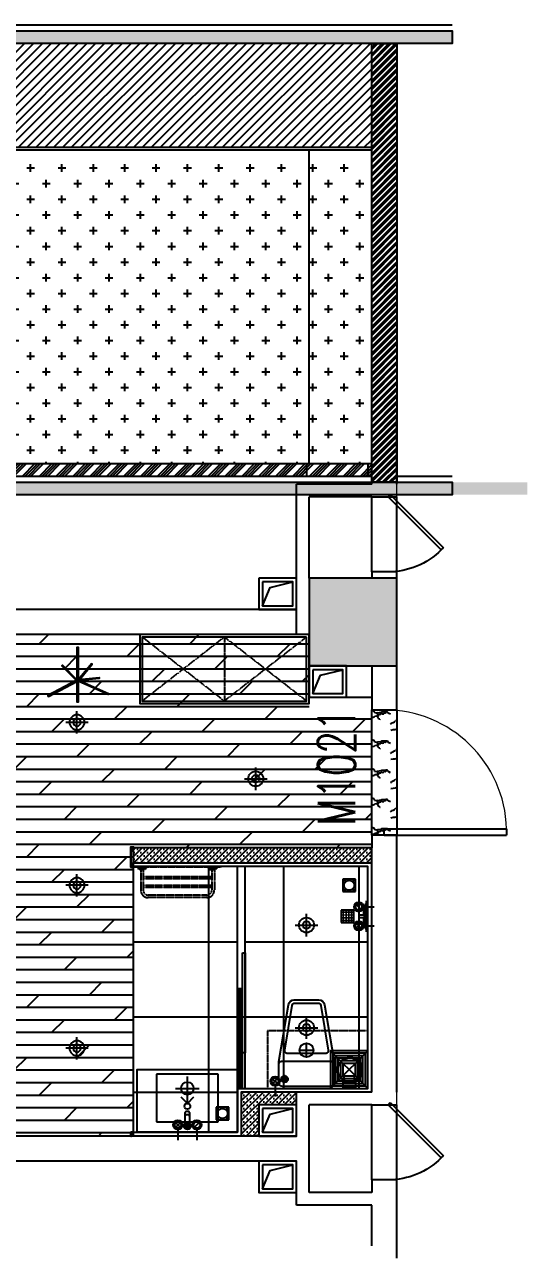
# Model space of a CAD drawing. Extents: x -153478 to 95136, y -45571 to 574449.
# Drawn here: x -2516 to 1491, y 25553 to 35393 of the extents above; entities that cross this region are included whole.
import ezdxf

# ---------------------------------------------------------------- set-up
doc = ezdxf.new("R2010")
doc.units = 0
doc.header["$LTSCALE"] = 10
doc.header["$MEASUREMENT"] = 0
doc.linetypes.add('DASH', pattern=[0.35, 0.25, -0.1])
doc.linetypes.add('HIDDENX2', pattern=[0.75, 0.5, -0.25])
doc.layers.get('0').update_dxf_attribs({"linetype": 'CONTINUOUS'})
for name, color, linetype in [('A 固定家具', 43, 'CONTINUOUS'), ('A 新建墙体', 160, 'CONTINUOUS'), ('A 活动家具', 43, 'CONTINUOUS'), ('A 装饰完成面', 6, 'CONTINUOUS'), ('A填充', 148, 'CONTINUOUS'), ('A建筑墙体', 160, 'CONTINUOUS'), ('B门', 136, 'CONTINUOUS'), ('C地面分格', 136, 'CONTINUOUS'), ('C地面固定物', 30, 'CONTINUOUS'), ('C地面造型', 150, 'CONTINUOUS'), ('D天花灯具', 1, 'CONTINUOUS'), ('F-给排水点位', 1, 'CONTINUOUS'), ('K地漏', 43, 'CONTINUOUS'), ('PUB_HATCH', 251, 'CONTINUOUS'), ('WINDOW', 136, 'CONTINUOUS'), ('WINDOW_TEXT', 30, 'CONTINUOUS')]:
    doc.layers.add(name, color=color, linetype=linetype)
doc.layers.add('WALL', color=160, linetype='CONTINUOUS', lineweight=9)
doc.styles.add('_TCH_WINDOW', font='SIMPLEX', dxfattribs={"height": 3.5, "bigfont": 'GBCBIG'})
pattern_1 = [(45, (0, 17255.633), (-26.5165, 26.5165), []), (45, (26.517, 17255.633), (-26.5165, 26.5165), [0, -37.5])]

# ---------------------------------------------------------------- blocks, each defined once
blk = doc.blocks.new('A$C653002DA')
at = {"color": 160}
for points in [[(0, 250), (0, 0), (300, 0), (300, 250)], [(30, 220), (30, 30), (270, 30), (270, 220)]]:
    blk.add_lwpolyline(points, close=True, dxfattribs=at)
at = {"color": 8}
blk.add_lwpolyline([(30, 30), (91.2, 175.1), (270, 220)], dxfattribs=at)
blk = doc.blocks.new('$DorLib2D$00000001')
for p, q in [((0.45, 0.975), (0.5, 0.975)), ((0.45, 0), (0.45, 0.975)), ((0.5, 0), (0.5, 0.975)), ((0.5, 0), (0.45, 0))]:
    blk.add_line(p, q)
at = {"lineweight": 13}
blk.add_arc((0.475, 0), 0.975, 91.46928, 180, dxfattribs=at)
blk = doc.blocks.new('_FZH')
at = {"color": 160}
blk.add_lwpolyline([(-0.5, -0.5), (0.5, -0.5), (0.5, 0.5), (-0.5, 0.5)], close=True, dxfattribs=at)
at = {"layer": 'PUB_HATCH', "color": 8}
blk.add_solid([(-0.5, -0.5), (0.5, -0.5), (-0.5, 0.5), (0.5, 0.5)], dxfattribs=at)
blk = doc.blocks.new('$DorLib2D$00000082')
for p, q in [((-0.207, 0.757), (-0.179, 0.785)), ((0.5, 0.05), (-0.207, 0.757)), ((0.528, 0.078), (-0.179, 0.785)), ((0.5, 0.05), (0.528, 0.078))]:
    blk.add_line(p, q)
blk.add_arc((0.5, 0.05), 1, 135, 180)
blk = doc.blocks.new('A$C55013820')
at = {"layer": 'A 活动家具', "linetype": 'Continuous'}
for p, q in [((226.6, 393.7), (226.6, 306.8)), ((263.4, 393.7), (263.4, 306.8)), ((0, 380), (0, 0)), ((490, 380), (0, 380)), ((235.8, 325.2), (254.2, 325.2)), ((235.8, 297.6), (254.2, 297.6)), ((490, 0), (490, 380)), ((0, 0), (490, 0))]:
    blk.add_line(p, q, dxfattribs=at)
for centre, radius in [((245, 414.2), 27.6), ((245, 256.8), 23)]:
    blk.add_circle(centre, radius, dxfattribs=at)
for centre, start, end in [((235.8, 334.3), 180, 270), ((235.8, 306.8), 180, 270), ((254.2, 334.3), 270, 0), ((254.2, 306.8), 270, 0)]:
    blk.add_arc(centre, 9.18, start, end, dxfattribs=at)
blk = doc.blocks.new('A$C106B13CD')
at = {"layer": 'A 活动家具'}
for p, q in [((200, 188), (0, 188)), ((200, 168), (0, 168)), ((200, 100), (0, 100)), ((20, 50), (20, 100)), ((180, 100), (180, 50))]:
    blk.add_line(p, q, dxfattribs=at)
blk.add_lwpolyline([(0, 60), (0, 190, -0.414214), (10, 200), (190, 200, -0.414214), (200, 190), (200, 60, -0.414214), (190, 50), (180, 50), (180, 8, -0.414214), (172, 0), (28, 0, -0.414214), (20, 8), (20, 50), (10, 50, -0.414214), (0, 60, -1)], format="xyb", dxfattribs=at)
blk = doc.blocks.new('4t3')
at = {"layer": 'A 活动家具', "ltscale": 0.25}
for p, q in [((-127985, 546145), (-127985, 546345)), ((-127981, 546348), (-127979, 546348)), ((-127975, 546303), (-127975, 546345)), ((-128375, 546245), (-128375, 546045)), ((-128175, 546245), (-128375, 546245)), ((-128351, 546221), (-128331, 546221)), ((-128351, 546201), (-128351, 546221)), ((-128331, 546201), (-128351, 546201)), ((-128351, 546177), (-128331, 546177)), ((-128351, 546157), (-128351, 546177)), ((-128331, 546157), (-128351, 546157)), ((-128351, 546133), (-128351, 546113)), ((-128331, 546133), (-128351, 546133)), ((-128331, 546221), (-128331, 546201)), ((-128331, 546177), (-128331, 546157)), ((-128331, 546113), (-128331, 546133)), ((-128307, 546221), (-128287, 546221)), ((-128307, 546201), (-128307, 546221)), ((-128287, 546201), (-128307, 546201)), ((-128307, 546177), (-128287, 546177)), ((-128307, 546157), (-128307, 546177)), ((-128287, 546157), (-128307, 546157)), ((-128307, 546133), (-128307, 546113)), ((-128287, 546133), (-128307, 546133)), ((-128287, 546221), (-128287, 546201)), ((-128287, 546177), (-128287, 546157)), ((-128287, 546113), (-128287, 546133)), ((-128263, 546221), (-128243, 546221)), ((-128263, 546201), (-128263, 546221)), ((-128243, 546201), (-128263, 546201)), ((-128263, 546177), (-128243, 546177)), ((-128263, 546157), (-128263, 546177)), ((-128243, 546157), (-128263, 546157)), ((-128263, 546133), (-128263, 546113)), ((-128243, 546133), (-128263, 546133)), ((-128243, 546221), (-128243, 546201)), ((-128243, 546177), (-128243, 546157)), ((-128243, 546113), (-128243, 546133)), ((-128219, 546221), (-128199, 546221)), ((-128219, 546201), (-128219, 546221)), ((-128199, 546201), (-128219, 546201)), ((-128219, 546177), (-128199, 546177)), ((-128219, 546157), (-128219, 546177)), ((-128199, 546157), (-128219, 546157)), ((-128219, 546133), (-128219, 546113)), ((-128199, 546133), (-128219, 546133)), ((-128199, 546221), (-128199, 546201)), ((-128199, 546177), (-128199, 546157)), ((-128199, 546113), (-128199, 546133)), ((-128175, 546045), (-128175, 546245)), ((-128015, 546165), (-128095, 546165)), ((-128095, 546165), (-128095, 546125)), ((-128015, 546165), (-128015, 546305)), ((-128005, 546315), (-128005, 546315)), ((-128005, 546188), (-128005, 546315)), ((-128005, 546125), (-128005, 546165)), ((-128001, 546318), (-127989, 546318)), ((-127985, 546145), (-127985, 545945)), ((-127981, 546203), (-127979, 546203)), ((-127979, 546203), (-127979, 546088)), ((-127975, 546303), (-127975, 546207)), ((-128375, 546045), (-128175, 546045)), ((-128351, 546113), (-128331, 546113)), ((-128351, 546089), (-128351, 546069)), ((-128331, 546089), (-128351, 546089)), ((-128351, 546069), (-128331, 546069)), ((-128331, 546069), (-128331, 546089)), ((-128307, 546113), (-128287, 546113)), ((-128307, 546089), (-128307, 546069)), ((-128287, 546089), (-128307, 546089)), ((-128307, 546069), (-128287, 546069)), ((-128287, 546069), (-128287, 546089)), ((-128263, 546113), (-128243, 546113)), ((-128263, 546089), (-128263, 546069)), ((-128243, 546089), (-128263, 546089)), ((-128263, 546069), (-128243, 546069)), ((-128243, 546069), (-128243, 546089)), ((-128219, 546113), (-128199, 546113)), ((-128219, 546089), (-128219, 546069)), ((-128199, 546089), (-128219, 546089)), ((-128219, 546069), (-128199, 546069)), ((-128199, 546069), (-128199, 546089)), ((-128095, 546125), (-128015, 546125)), ((-128015, 545985), (-128015, 546125)), ((-128005, 546102), (-128005, 545976)), ((-128005, 545975), (-128005, 545975)), ((-128001, 545972), (-127989, 545972)), ((-127981, 546088), (-127979, 546088)), ((-127981, 545941), (-127979, 545941)), ((-127975, 545987), (-127975, 546084)), ((-127975, 545987), (-127975, 545945))]:
    blk.add_line(p, q, dxfattribs=at)
for centre, radius, start, end in [((-127981, 546344), 4, 90, 180), ((-127979, 546344), 4, 360, 90), ((-128005, 546305), 10, 90, 180), ((-128005, 546305), 10, 90, 180), ((-128001, 546314), 4, 90, 180), ((-127989, 546314), 4, 360, 90), ((-127981, 546207), 4, 180, 270), ((-127979, 546207), 4, 270, 360), ((-128005, 545985), 10, 180, 270), ((-128001, 545976), 4, 180, 270), ((-127989, 545976), 4, 270, 360), ((-127981, 546084), 4, 90, 180), ((-127981, 545945), 4, 180, 270), ((-127979, 546084), 4, 360, 90), ((-127979, 545945), 4, 270, 360)]:
    blk.add_arc(centre, radius, start, end, dxfattribs=at)
blk = doc.blocks.new('A$C60AC6A6D')
at = {"layer": 'A 活动家具'}
blk.add_lwpolyline([(28.5, 689.7, 0.428333), (0, 661.2), (0, 490.4), (76, 39.6, 0.366124), (122.8, 0), (317.2, 0, 0.366124), (364.1, 39.6), (440, 490.4), (440, 661.2, 0.415921), (411.5, 689.7)], format="xyb", close=True, dxfattribs=at)
blk.add_lwpolyline([(48.8, 632.1), (48.8, 604.4), (39.6, 604.4), (39.6, 632.1)], close=True, dxfattribs=at)
blk.add_lwpolyline([(421, 490.4), (19, 490.4)], dxfattribs=at)
blk.add_lwpolyline([(317.2, 28.5), (122.8, 28.5, -0.366124), (104.1, 44.3), (43.8, 402.2, -0.463996), (62.5, 424.4), (377.5, 424.4, -0.463996), (396.3, 402.2), (336, 44.3, -0.366124), (317.2, 28.5)], format="xyb", dxfattribs=at)
for centre, radius, start, end in [((44.9, 632.1), 26.5, 278.44092, 258.35302), ((19, 509.4), 19, 180.00001, 270), ((421, 509.4), 19, 270, 0)]:
    blk.add_arc(centre, radius, start, end, dxfattribs=at)
at = {"layer": 'A 活动家具', "color": 49}
for radius, start, end in [(21.5, 280.42825, 255.5854), (16.5, 283.65152, 251.05894), (11.5, 289.82009, 242.20409)]:
    blk.add_arc((44.9, 632.1), radius, start, end, dxfattribs=at)
blk = doc.blocks.new('A$C266D7851')
at = {"layer": 'A 固定家具', "linetype": 'DASH'}
for p, q in [((0, 703.4), (0, 0)), ((0, 670.5), (8.9, 670.5)), ((0, 599.7), (0, 670.5)), ((8.9, 599.7), (0, 599.7)), ((8.9, 670.5), (8.9, 599.7)), ((17.9, 660), (8.9, 662.4)), ((8.9, 662.4), (8.9, 607.8)), ((8.9, 607.8), (17.9, 610.2)), ((17.9, 610.2), (17.9, 660)), ((17.9, 645.1), (17.9, 625.1)), ((17.9, 645.1), (183.4, 645.1)), ((17.9, 625.1), (183.4, 625.1)), ((78, 625.1), (78, 78.3)), ((94, 625.1), (94, 78.3)), ((145.3, 625.1), (145.3, 78.3)), ((161.3, 625.1), (161.3, 78.3)), ((223.4, 585.1), (223.4, 118.3)), ((243.4, 585.1), (243.4, 118.3)), ((0, 103.7), (0, 32.8)), ((8.9, 103.7), (0, 103.7)), ((8.9, 32.8), (8.9, 103.7)), ((0, 32.8), (8.9, 32.8)), ((8.9, 95.5), (17.9, 93.1)), ((8.9, 41), (8.9, 95.5)), ((17.9, 43.4), (8.9, 41)), ((17.9, 93.1), (17.9, 43.4)), ((17.9, 58.3), (17.9, 78.3)), ((17.9, 78.3), (183.4, 78.3)), ((17.9, 58.3), (183.4, 58.3))]:
    blk.add_line(p, q, dxfattribs=at)
for centre, radius, start, end in [((183.4, 585.1), 60, 0, 90), ((183.4, 585.1), 40, 0, 90), ((183.4, 118.3), 40, 270, 0), ((183.4, 118.3), 60, 270, 0)]:
    blk.add_arc(centre, radius, start, end, dxfattribs=at)
blk = doc.blocks.new('暗装筒灯')
at = {"color": 8}
for p, q in [((-90, 0), (90, 0)), ((0, -90), (0, 90))]:
    blk.add_line(p, q, dxfattribs=at)
blk.add_circle((0, 0), 60)
blk.add_circle((0, 0), 30, dxfattribs=at)
blk = doc.blocks.new('*U66')
blk.add_blockref('暗装筒灯', (0, 0))
blk = doc.blocks.new('QBLOCK2009110311334111')
at = {"layer": 'K地漏', "color": 43, "linetype": 'HIDDENX2', "ltscale": 50}
blk.add_lwpolyline([(-50, -50), (50, -50), (50, 50), (-50, 50)], close=True, dxfattribs=at)
at = {"layer": 'K地漏', "color": 49, "linetype": 'HIDDENX2', "ltscale": 50}
for centre, radius in [((-39.1, 39.1), 4), ((0, 0), 40), ((39.1, 39.1), 4), ((-39.1, -39.1), 4), ((39.1, -39.1), 4)]:
    blk.add_circle(centre, radius, dxfattribs=at)
blk = doc.blocks.new('*U97')
at = {"color": 8}
for p, q in [((-150, 150), (-50, 50)), ((50, 50), (150, 150)), ((-150, -150), (-50, -50)), ((50, -50), (150, -150))]:
    blk.add_line(p, q, dxfattribs=at)
blk.add_lwpolyline([(-150, -150), (150, -150), (150, 150), (-150, 150)], close=True)
for points in [[(-130, -130), (130, -130), (130, 130), (-130, 130)], [(-110, -110), (110, -110), (110, 110), (-110, 110)], [(-90, -90), (90, -90), (90, 90), (-90, 90)], [(-70, -70), (70, -70), (70, 70), (-70, 70)], [(-50, -50), (50, -50), (50, 50), (-50, 50)]]:
    blk.add_lwpolyline(points, close=True, dxfattribs=at)
for points in [[(-50, 50), (0, 0), (-50, -50)], [(50, 50), (0, 0), (50, -50)]]:
    blk.add_lwpolyline(points, dxfattribs=at)
blk = doc.blocks.new('A$C2D563F3F')
at = {"layer": 'A 装饰完成面'}
h = blk.add_hatch(dxfattribs=at)
h.set_pattern_fill('ANSI31', color=256, scale=3)
h.set_pattern_definition([(45, (1671.7093, -9229.49336), (-0.265165043, 0.265165043), [])])
h.paths.add_polyline_path([(21, 26), (22, 26), (22, 32), (0, 32), (0, 0), (6, 0), (6, 1), (1, 1), (1, 31), (21, 31)])
at = {"layer": 'A 装饰完成面', "color": 250}
for p, q in [((1, 31), (21, 1)), ((21, 31), (1, 1))]:
    blk.add_line(p, q, dxfattribs=at)
at = {"layer": 'A 装饰完成面'}
blk.add_lwpolyline([(21, 26), (22, 26), (22, 32), (0, 32), (0, 0), (6, 0), (6, 1), (1, 1), (1, 31), (21, 31), (21, 26)], dxfattribs=at)
at = {"layer": 'A 装饰完成面', "color": 250}
blk.add_lwpolyline([(1, 1), (21, 1), (21, 31), (1, 31)], close=True, dxfattribs=at)
blk = doc.blocks.new('A$C54B01993')
at = {"layer": 'A 装饰完成面'}
h = blk.add_hatch(dxfattribs=at)
h.set_pattern_fill('ANSI31', color=256, scale=3)
h.set_pattern_definition([(45, (1671.70828, -9185.4984), (-0.265165043, 0.265165043), [])])
h.paths.add_polyline_path([(21, 1), (22, 1), (22, -5), (0, -5), (0, 157), (22, 157), (22, 151), (21, 151), (21, 156), (1, 156), (1, -4), (21, -4)])
at = {"layer": 'A 装饰完成面', "color": 250}
for p, q in [((21, 156), (1, 126)), ((1, 156), (21, 126)), ((21, 26), (1, -4)), ((1, 26), (21, -4))]:
    blk.add_line(p, q, dxfattribs=at)
at = {"layer": 'A 装饰完成面'}
blk.add_lwpolyline([(21, 1), (22, 1), (22, -5), (0, -5), (0, 157), (22, 157), (22, 151), (21, 151), (21, 156), (1, 156), (1, -4), (21, -4), (21, 1)], dxfattribs=at)
at = {"layer": 'A 装饰完成面', "color": 250}
for points in [[(1, 126), (21, 126), (21, 156), (1, 156)], [(1, -4), (21, -4), (21, 26), (1, 26)]]:
    blk.add_lwpolyline(points, close=True, dxfattribs=at)
blk = doc.blocks.new('暗装射灯(角度可调)')
at = {"color": 8, "linetype": 'ByBlock'}
for p, q in [((2.4, 0), (-1.9, 0)), ((0, -1.9), (0, 1.9))]:
    blk.add_line(p, q, dxfattribs=at)
blk.add_lwpolyline([(1.4, 1), (2.4, 0), (1.4, -1)], dxfattribs=at)
at = {"color": 0, "linetype": 'ByBlock'}
blk.add_circle((0, 0), 1, dxfattribs=at)
blk = doc.blocks.new('*U62')
at = {"xscale": 50, "yscale": 50, "zscale": 50}
blk.add_blockref('暗装射灯(角度可调)', (27895.3, -2006.6), dxfattribs=at)
blk = doc.blocks.new('冷水')
at = {"true_color": 0x0f87ff}
h = blk.add_hatch(color=150, dxfattribs=at)
edge = h.paths.add_edge_path(flags=17)
edge.add_arc((466933.4, -131996.8), 25.9, 0, 360)
edge = h.paths.add_edge_path()
edge.add_arc((466933.4, -131996.8), 37.5, 0, 360)
at = {"color": 150, "true_color": 0x0f87ff}
for p, q in [((466875, -131948.9), (466875, -132044.7)), ((466895.9, -131996.8), (466811.7, -131996.8)), ((466961.4, -132021.8), (466905.5, -131971.8)), ((466909, -132025.2), (466957.9, -131968.4))]:
    blk.add_line(p, q, dxfattribs=at)
for radius in [37.5, 25.9]:
    blk.add_circle((466933.4, -131996.8), radius, dxfattribs=at)
blk = doc.blocks.new('冷热水')
at = {"true_color": 0xff320a}
h = blk.add_hatch(color=20, dxfattribs=at)
edge = h.paths.add_edge_path()
edge.add_arc((466649.5, -131338.2), 37.5, 0, 360)
edge = h.paths.add_edge_path(flags=17)
edge.add_arc((466649.5, -131338.2), 25.9, 0, 360)
at = {"lineweight": 0}
h = blk.add_hatch(dxfattribs=at)
h.set_pattern_fill('ANSI31', color=8, scale=60, style=0)
edge = h.paths.add_edge_path()
edge.add_arc((466724.5, -131329.8), 25, 0, 360)
at = {"true_color": 0x0f87ff}
h = blk.add_hatch(color=150, dxfattribs=at)
edge = h.paths.add_edge_path(flags=17)
edge.add_arc((466799.5, -131338.2), 25.9, 0, 360)
edge = h.paths.add_edge_path()
edge.add_arc((466799.5, -131338.2), 37.5, 0, 360)
at = {"color": 20, "true_color": 0xff320a}
for p, q in [((466649.5, -131300.7), (466649.5, -131216.4)), ((466601.6, -131279.8), (466697.4, -131279.8)), ((466624.5, -131366.1), (466674.5, -131310.2))]:
    blk.add_line(p, q, dxfattribs=at)
at = {"color": 150, "true_color": 0x0f87ff}
for p, q in [((466799.5, -131300.7), (466799.5, -131216.4)), ((466751.6, -131279.8), (466847.4, -131279.8)), ((466827.9, -131313.7), (466771.1, -131362.6)), ((466824.5, -131366.1), (466774.5, -131310.2))]:
    blk.add_line(p, q, dxfattribs=at)
at = {"color": 20, "true_color": 0xff320a}
for radius in [37.5, 25.9]:
    blk.add_circle((466649.5, -131338.2), radius, dxfattribs=at)
at = {"color": 32, "true_color": 0xd77416}
blk.add_circle((466724.5, -131329.8), 25, dxfattribs=at)
at = {"color": 150, "true_color": 0x0f87ff}
for radius in [37.5, 25.9]:
    blk.add_circle((466799.5, -131338.2), radius, dxfattribs=at)
blk = doc.blocks.new('面盆')
at = {"layer": 'F-给排水点位', "lineweight": 0}
blk.add_blockref('冷热水', (-466726.3, 131543.8), dxfattribs=at)
blk = doc.blocks.new('A$C759861F2')
at = {"true_color": 0xff320a}
h = blk.add_hatch(color=20, dxfattribs=at)
edge = h.paths.add_edge_path()
edge.add_arc((37.5, 197.9), 37.5, 0, 360)
edge = h.paths.add_edge_path(flags=17)
edge.add_arc((37.5, 197.9), 25.9, 0, 360)
at = {"true_color": 0x0f87ff}
h = blk.add_hatch(color=150, dxfattribs=at)
edge = h.paths.add_edge_path(flags=17)
edge.add_arc((37.5, 47.9), 25.9, 0, 360)
edge = h.paths.add_edge_path()
edge.add_arc((37.5, 47.9), 37.5, 0, 360)
at = {"color": 20, "true_color": 0xff320a}
for p, q in [((9.6, 222.9), (65.4, 172.9)), ((75, 197.9), (159.3, 197.9)), ((95.9, 245.8), (95.9, 150))]:
    blk.add_line(p, q, dxfattribs=at)
at = {"color": 150, "true_color": 0x0f87ff}
for p, q in [((9.6, 22.9), (65.4, 72.9)), ((62, 19.5), (13, 76.3)), ((75, 47.9), (159.3, 47.9)), ((95.9, 95.8), (95.9, 0))]:
    blk.add_line(p, q, dxfattribs=at)
at = {"color": 20, "true_color": 0xff320a}
for radius in [37.5, 25.9]:
    blk.add_circle((37.5, 197.9), radius, dxfattribs=at)
at = {"color": 150, "true_color": 0x0f87ff}
for radius in [37.5, 25.9]:
    blk.add_circle((37.5, 47.9), radius, dxfattribs=at)

msp = doc.modelspace()

# ---------------------------------------------------------------- hatches: boundary and pattern name
at = {"linetype": 'ByBlock'}
h = msp.add_hatch(dxfattribs=at)
h.set_pattern_fill('ANSI31', color=148, scale=400)
h.paths.add_polyline_path([(250.9, 35243.2), (-8449.1, 35243.2), (-8449.1, 34613.2), (-8229.1, 34613.2), (-8229.1, 34413.2), (-6069.1, 34413.2), (-6069.1, 34613.2), (-3729.1, 34613.2), (-3729.1, 34413.2), (250.9, 34413.2)])
h = msp.add_hatch()
h.set_pattern_fill('CROSS', color=148, scale=500)
h.paths.add_polyline_path([(250.9, 34343.2), (-2449.1, 34343.2), (-3099.1, 34343.2), (-3099.1, 31893.2), (250.9, 31893.2)])
h = msp.add_hatch()
h.set_pattern_fill('ANSI34', color=148, scale=10)
h.set_pattern_definition([(45, (132305.01, -536656.53), (-67.351921, 67.351921), []), (45, (132327.46, -536656.53), (-67.351921, 67.351921), []), (45, (132349.91, -536656.53), (-67.351921, 67.351921), []), (45, (132372.365, -536656.53), (-67.351921, 67.351921), [])])
h.paths.add_polyline_path([(-3099.1, 31893.2), (-3099.1, 31793.2), (250.9, 31793.2), (250.9, 31893.2)])
h.paths.add_polyline_path([(-8219.1, 31893.2), (-8219.1, 31793.2), (-6699.1, 31793.2), (-6699.1, 31893.2)])
at = {"layer": 'A 新建墙体'}
h = msp.add_hatch(dxfattribs=at)
h.set_pattern_fill('SACNCR', color=148, scale=400)
h.set_pattern_definition(pattern_1)
h.paths.add_polyline_path([(-1649.1, 28828.3), (-1649.1, 28708.3), (250.9, 28708.3), (250.9, 28828.3)])
h = msp.add_hatch(dxfattribs=at)
h.set_pattern_fill('SACNCR', color=148, scale=400)
h.set_pattern_definition(pattern_1)
h.paths.add_polyline_path([(-789.1, 26878.3), (-789.1, 26528.3), (-649.1, 26528.3), (-649.1, 26778.3), (-349.1, 26778.3), (-349.1, 26878.3)])
at = {"layer": 'A填充'}
h = msp.add_hatch(dxfattribs=at)
h.set_pattern_fill('ANSI32', color=148, scale=100)
h.set_pattern_definition([(45, (140605.016, -537727.895), (-26.5165043, 26.5165043), []), (45, (140622.694, -537727.895), (-26.5165043, 26.5165043), [])])
h.paths.add_polyline_path([(250.9, 35243.2), (450.9, 35243.2), (450.9, 31743.2), (250.9, 31743.2)])
at = {"layer": 'A建筑墙体'}
h = msp.add_hatch(color=8, dxfattribs=at)
h.dxf.hatch_style = 1
h.paths.add_polyline_path([(-9636.3, 35343.2), (891.4, 35343.2), (891.4, 35243.2), (-9636.3, 35243.2)])
h = msp.add_hatch(color=8, dxfattribs=at)
h.dxf.hatch_style = 1
h.paths.add_polyline_path([(-9036.3, 31743.2), (1491.4, 31743.2), (1491.4, 31643.2), (-9036.3, 31643.2)])
at = {"layer": 'C地面分格', "linetype": 'ByBlock'}
h = msp.add_hatch(dxfattribs=at)
h.set_pattern_fill('DOLMIT', color=148, scale=400)
h.set_pattern_definition([(0, (0, 17255.63), (0, 100), []), (45, (0, 17255.63), (-200, 200), [141.421, -282.843])])
edge = h.paths.add_edge_path()
edge.add_line((250.9, 29928.3), (250.9, 28828.3))
edge.add_line((250.9, 28828.3), (-1649.1, 28828.3))
edge.add_line((-1649.1, 28828.3), (-1649.1, 26528.3))
edge.add_line((-1649.1, 26528.3), (-8449.1, 26528.3))
edge.add_line((-8449.1, 26528.3), (-8449.1, 30528.3))
edge.add_line((-8449.1, 30528.3), (-7367.1, 30528.3))
edge.add_line((-7367.1, 30528.3), (-7367.1, 30210.3))
edge.add_line((-7367.1, 30210.3), (-3049.1, 30210.3))
edge.add_line((-3049.1, 30210.3), (-3049.1, 30528.3))
edge.add_line((-3049.1, 30528.3), (-249.1, 30528.3))
edge.add_line((-249.1, 30528.3), (-249.1, 29928.3))
edge.add_line((-249.1, 29928.3), (250.9, 29928.3))
h = msp.add_hatch(dxfattribs=at)
h.set_pattern_fill('LS3', color=250, scale=400, pattern_type=2)
h.set_pattern_definition([(180, (97.14, 17408.81), (-400, 233.1003), [3.8095, -396.1904]), (162.06062, (106.667, 17443.223), (-799.999997, 233.10033), [18.019, -3765.9465]), (0, (85.71, 17399.93), (400, 233.1003), [11.4286, -388.5714]), (30.2315, (0, 17458.76), (400, 2e-05), [8.8184, -454.146]), (55.5343, (7.62, 17463.2), (400, 699.30096), [6.7316, -1406.914]), (19.2722, (11.43, 17468.753), (800, 233.10033), [10.089, -2108.642]), (30.2315, (20.95, 17472.08), (400, 2e-05), [13.2275, -449.7365]), (49.3704, (32.38, 17478.74), (1e-06, 233.1003), [5.85, -608.432]), (19.2722, (66.667, 17485.403), (800, 233.10033), [10.089, -2108.642]), (16.2448, (59.05, 17483.18), (400, 233.1003), [7.936, -825.332]), (105.9605, (62.86, 17469.86), (5e-06, 233.10032), [13.854, -1440.8236]), (137.0035, (72.38, 17460.983), (-799.99999, 699.30097), [13.0214, -2721.478]), (149.7685, (76.2, 17458.76), (-400, 7e-06), [4.409, -458.555]), (90, (76.2, 17453.2), (400, -2e-14), [5.55, -227.55]), (130.6296, (80, 17448.77), (3e-06, 233.1003), [5.85, -608.432]), (90, (43.8, 17483.2), (400, -2e-14), [4.44, -228.66]), (180, (53.33, 17487.62), (-400, 233.1003), [9.524, -390.476]), (180, (62.86, 17487.62), (-400, 233.1003), [9.524, -390.476]), (6.64784, (80, 17447.663), (400, 1e-05), [9.588, -2003.95]), (158.7688, (85.714, 17399.93), (-400, 233.10032), [6.1304, -1281.248]), (149.7685, (80, 17402.15), (-400, 7e-06), [4.409, -458.555]), (119.7695, (76.19, 17404.37), (-2e-05, 233.1003), [3.836, -801.7826]), (149.7685, (74.29, 17407.7), (-400, 7e-06), [4.409, -458.555]), (172.62125, (70.476, 17409.923), (-1600.000004, 233.1003), [17.286, -3612.775]), (165.47944, (53.333, 17412.143), (-800, 233.10032), [17.7085, -3701.078]), (4.16629, (20.952, 17415.473), (400, 2e-05), [15.2785, -3193.2]), (10.9928, (3.81, 17412.14), (400, 3e-05), [17.463, -1204.967]), (99.7371, (300.952, 17274.503), (-4e-06, 233.10032), [11.262, -2353.812]), (4.44296, (211.429, 17274.503), (2800, 233.100322), [28.6575, -5989.427]), (135.83554, (306.667, 17268.953), (-400, 466.20063), [7.966, -1664.874]), (90, (306.67, 17266.73), (400, -2e-14), [2.22, -230.88]), (180, (314.29, 17266.73), (-400, 233.1003), [7.619, -392.381]), (90, (314.3, 17263.4), (400, -2e-14), [3.33, -229.77]), (16.2448, (314.29, 17263.4), (400, 233.1003), [3.968, -829.3]), (90, (211.43, 17272.3), (400, -2e-14), [2.22, -230.88]), (60.2305, (209.52, 17268.95), (-1e-06, 233.1003), [3.836, -801.7826]), (41.15756, (205.71, 17265.62), (400, 466.20064), [5.06, -1057.4946]), (49.3704, (203.81, 17263.4), (1e-06, 233.1003), [2.925, -611.3574]), (4.7589, (177.143, 17261.183), (400, 8e-06), [26.759, -2782.927]), (90, (177.14, 17258.96), (400, -2e-14), [2.22, -230.88]), (0, (175.24, 17258.96), (400, 233.1003), [1.905, -398.095]), (90, (175.24, 17255.63), (400, -2e-14), [3.33, -229.77]), (44.16446, (346.667, 17312.243), (400, 466.20064), [7.966, -1664.874]), (1.9633, (331.429, 17325.563), (400.000001, 1.4e-05), [32.4, -6771.594]), (90, (346.67, 17308.9), (400, -2e-14), [3.33, -229.77]), (4.7589, (333.333, 17307.803), (400, 8e-06), [13.3795, -2796.3066]), (158.7688, (333.33, 17307.8), (-400, 233.10032), [6.1304, -1281.248]), (0, (321.9, 17310.02), (400, 233.1003), [5.714, -394.286]), (90, (321.9, 17304.47), (400, -2e-14), [5.55, -227.55]), (3.70474, (304.762, 17303.363), (399.999997, 3e-05), [17.179, -3590.36]), (90, (304.76, 17288.93), (400, -2e-14), [14.43, -218.67]), (0, (302.86, 17288.93), (400, 233.1003), [1.905, -398.095]), (41.15756, (299.05, 17285.6), (400, 466.20064), [5.06, -1057.4946]), (90, (295.24, 17308.9), (400, -2e-14), [8.88, -224.22]), (138.84244, (299.05, 17305.58), (-400, 466.20064), [5.06, -1057.4946]), (90, (299.05, 17300.03), (400, -2e-14), [5.55, -227.55]), (55.5343, (295.24, 17294.48), (400, 699.30096), [6.7316, -1406.914]), (41.15756, (291.43, 17291.15), (400, 466.20064), [5.06, -1057.4946]), (4.16629, (276.19, 17290.043), (400, 2e-05), [15.2785, -3193.2]), (44.16446, (270.476, 17284.493), (400, 466.20064), [7.966, -1664.874]), (14.52055, (253.333, 17280.053), (800, 233.10032), [17.7085, -3701.078]), (0, (240, 17280.05), (400, 233.1003), [13.333, -386.6666]), (90, (240, 17276.72), (400, -2e-14), [3.33, -229.77]), (90, (97.14, 17403.26), (400, -2e-14), [5.55, -227.55]), (180, (100.95, 17403.26), (-400, 233.1003), [3.8095, -396.1904]), (30.2315, (100.95, 17403.26), (400, 2e-05), [6.614, -456.35]), (60.2305, (106.67, 17406.59), (-1e-06, 233.1003), [3.836, -801.7826]), (90, (108.57, 17409.92), (400, -2e-14), [2.22, -230.88]), (49.3704, (108.57, 17412.14), (1e-06, 233.1003), [8.7755, -605.507]), (71.0578, (114.286, 17418.8), (3e-07, 233.1003), [5.868, -1226.3635]), (90, (116.2, 17424.35), (400, -2e-14), [11.1, -222]), (41.15756, (112.38, 17432.12), (400, 466.20064), [5.06, -1057.4946]), (94.26686, (114.286, 17406.593), (-2e-05, 233.100317), [25.601, -5350.607]), (180, (118.1, 17406.6), (-400, 233.1003), [3.8095, -396.1904]), (105.9605, (118.095, 17406.59), (5e-06, 233.10032), [6.927, -1447.751]), (30.2315, (116.2, 17413.25), (400, 2e-05), [4.409, -458.555]), (30.2315, (120, 17415.47), (400, 2e-05), [2.2046, -460.7595]), (90, (121.9, 17413.25), (400, -2e-14), [3.33, -229.77]), (149.7685, (125.71, 17411.03), (-400, 7e-06), [4.409, -458.555]), (90, (125.7, 17407.7), (400, -2e-14), [3.33, -229.77]), (180, (129.52, 17407.7), (-400, 233.1003), [3.8095, -396.1904]), (60.2305, (129.52, 17407.7), (-1e-06, 233.1003), [3.836, -801.7826]), (71.0578, (131.43, 17411.03), (3e-07, 233.1003), [5.868, -1226.3635]), (90, (133.33, 17416.6), (400, -2e-14), [3.33, -229.77]), (0, (131.43, 17419.91), (400, 233.1003), [1.905, -398.095]), (49.3704, (125.71, 17413.25), (1e-06, 233.1003), [8.7755, -605.507]), (90, (125.7, 17393.27), (400, -2e-14), [19.98, -213.12]), (90, (125.7, 17393.27), (400, -2e-14), [3.33, -229.77]), (30.2315, (125.71, 17396.6), (400, 2e-05), [4.409, -458.555]), (90, (129.52, 17398.82), (400, -2e-14), [3.33, -229.77]), (90, (129.52, 17387.72), (400, -2e-14), [14.43, -218.67]), (64.9204, (129.524, 17387.723), (400, 932.40128), [13.481, -2817.5306]), (44.16446, (135.24, 17399.933), (400, 466.20064), [7.966, -1664.874]), (180, (146.67, 17405.48), (-400, 233.1003), [5.714, -394.286]), (30.2315, (106.67, 17443.22), (400, 2e-05), [2.2046, -460.7595]), (90, (108.57, 17441), (400, -2e-14), [3.33, -229.77]), (180, (112.38, 17441), (-400, 233.1003), [3.8095, -396.1904]), (135.83554, (118.095, 17435.453), (-400, 466.20063), [7.966, -1664.874]), (10.9928, (118.095, 17435.45), (400, 3e-05), [5.821, -1216.609]), (90, (123.8, 17433.23), (400, -2e-14), [3.33, -229.77]), (180, (127.62, 17433.23), (-400, 233.1003), [3.8095, -396.1904]), (130.6296, (129.52, 17431.01), (3e-06, 233.1003), [2.925, -611.3574]), (90, (129.52, 17425.46), (400, -2e-14), [5.55, -227.55]), (138.84244, (133.33, 17422.13), (-400, 466.20064), [5.06, -1057.4946]), (90, (133.33, 17419.9), (400, -2e-14), [2.22, -230.88]), (180, (139.05, 17419.91), (-400, 233.1003), [5.714, -394.286]), (124.4657, (142.86, 17414.36), (-400, 699.30096), [6.7316, -1406.914]), (108.9422, (148.57, 17397.71), (-3e-05, 233.1003), [17.603, -1214.628]), (180, (154.29, 17397.71), (-400, 233.1003), [5.714, -394.286]), (149.7685, (158.1, 17395.5), (-400, 7e-06), [4.409, -458.555]), (90, (158.1, 17383.3), (400, -2e-14), [12.21, -220.89]), (3.922, (158.095, 17383.283), (3200, 233.100321), [32.457, -6783.505]), (155.61756, (224.762, 17369.963), (-1600, 699.300966), [37.643, -3914.8817]), (139.57854, (249.524, 17348.873), (-800.000017, 699.300943), [32.526, -6797.9356]), (102.88744, (253.333, 17332.223), (-400.00001, 1864.802566), [17.08, -3569.777]), (180, (259.05, 17332.22), (-400, 233.1003), [5.714, -394.286]), (158.7688, (264.76, 17330), (-400, 233.10032), [6.1304, -1281.248]), (180, (270.48, 17330), (-400, 233.1003), [5.714, -394.286]), (90, (270.48, 17327.8), (400, -2e-14), [2.22, -230.88]), (124.4657, (274.286, 17322.23), (-400, 699.30096), [6.7316, -1406.914]), (90, (274.3, 17315.57), (400, -2e-14), [6.66, -226.44]), (5.54746, (274.286, 17315.573), (400, 2e-05), [22.965, -2388.3287]), (8.83312, (297.143, 17317.793), (1599.999996, 233.100354), [28.9144, -6043.101]), (30.2315, (325.71, 17322.23), (400, 2e-05), [6.614, -456.35]), (3.03254, (118.095, 17393.273), (400, 2.3e-05), [41.9635, -4364.2064]), (165.47944, (118.095, 17393.273), (-800, 233.10032), [17.7085, -3701.078]), (149.7685, (100.95, 17397.71), (-400, 7e-06), [4.409, -458.555]), (0, (365.71, 17321.12), (400, 233.1003), [3.8095, -396.1904]), (90, (365.7, 17318.9), (400, -2e-14), [2.22, -230.88]), (60.2305, (363.81, 17315.57), (-1e-06, 233.1003), [3.836, -801.7826]), (0, (360, 17315.57), (400, 233.1003), [3.8095, -396.1904]), (90, (360, 17315.57), (400, -2e-14), [2.22, -230.88]), (0, (352.38, 17317.8), (400, 233.1003), [7.619, -392.381]), (130.6296, (365.71, 17324.45), (3e-06, 233.1003), [2.925, -611.3574]), (180, (375.24, 17324.45), (-400, 233.1003), [9.524, -390.476]), (130.6296, (377.14, 17322.23), (3e-06, 233.1003), [2.925, -611.3574]), (124.4657, (380.95, 17316.68), (-400, 699.30096), [6.7316, -1406.914]), (90, (380.95, 17313.35), (400, -2e-14), [3.33, -229.77]), (158.7688, (386.67, 17311.13), (-400, 233.10032), [6.1304, -1281.248]), (153.45784, (400, 17304.473), (-400.000006, 233.10031), [14.904, -3114.966])])
h.paths.add_polyline_path([(450.9, 29928.3), (250.9, 29928.3), (250.9, 28928.3), (450.9, 28928.3)])
h = msp.add_hatch(dxfattribs=at)
h.set_pattern_fill('_USER', color=148, scale=600, double=1, pattern_type=0)
h.set_pattern_definition([(0, (-1649.1, 28678.3), (0, 600), []), (90, (-1649.1, 28678.3), (-600, 4e-14), [])])
h.paths.add_polyline_path([(-819.1, 27880.6), (-819.1, 28678.3), (-1649.1, 28678.3), (-1649.1, 26558.3), (-819.1, 26558.3), (-819.1, 26908.3), (220.9, 26908.3), (220.9, 28678.3), (-779.1, 28678.3), (-779.1, 28395.7), (-759.1, 28395.7), (-759.1, 27595.7), (-779.1, 27595.7), (-779.1, 27880.6)])
h.paths.add_polyline_path([(-1019.1, 26758.3), (-919.1, 26758.3), (-919.1, 26658.3), (-1019.1, 26658.3)], flags=16)
h.paths.add_polyline_path([(-1004.2, 26747.5, -1), (-1012.2, 26747.5, -1)], flags=0)
h.paths.add_polyline_path([(-929.1, 26708.3, -1), (-1009.1, 26708.3, -1)], flags=0)
h.paths.add_polyline_path([(-926, 26747.5, -1), (-934, 26747.5, -1)], flags=0)
h.paths.add_polyline_path([(20.9, 28578.3), (20.9, 28678.3), (120.9, 28678.3), (120.9, 28578.3)])
h.paths.add_polyline_path([(35.8, 28589.2, -1), (27.8, 28589.2, -1)], flags=16)
h.paths.add_polyline_path([(30.9, 28628.3, -1), (110.9, 28628.3, -1)], flags=16)
h.paths.add_polyline_path([(35.8, 28667.5, -1), (27.8, 28667.5, -1)], flags=16)
h.paths.add_polyline_path([(-1004.2, 26669.2, -1), (-1012.2, 26669.2, -1)], flags=0)
h.paths.add_polyline_path([(-926, 26669.2, -1), (-934, 26669.2, -1)], flags=0)
h.paths.add_polyline_path([(114, 28589.2, -1), (106, 28589.2, -1)], flags=16)
h.paths.add_polyline_path([(114, 28667.5, -1), (106, 28667.5, -1)], flags=16)

# ---------------------------------------------------------------- linework, layer by layer
at = {"color": 30}
for p, q in [((-249.1, 31893.2), (-249.1, 34393.2)), ((-3099.1, 31893.2), (250.9, 31893.2)), ((-269.1, 31893.2), (-269.1, 31793.2)), ((220.9, 31893.2), (220.9, 31793.2))]:
    msp.add_line(p, q, dxfattribs=at)
at = {"color": 136, "linetype": 'ByBlock'}
msp.add_lwpolyline([(250.9, 34413.2), (-3729.1, 34413.2), (-3729.1, 34613.2), (-6069.1, 34613.2), (-6069.1, 34413.2), (-8229.1, 34413.2), (-8229.1, 34613.2), (-8449.1, 34613.2)], dxfattribs=at)
at = {"color": 160, "linetype": 'ByBlock'}
msp.add_lwpolyline([(250.9, 34393.2), (-3749.1, 34393.2), (-3749.1, 34593.2), (-6049.1, 34593.2), (-6049.1, 34393.2), (-8249.1, 34393.2), (-8249.1, 34593.2), (-8449.1, 34593.2)], dxfattribs=at)
at = {"layer": 'A 固定家具', "linetype": 'DASH'}
msp.add_line((-924.1, 30508.3), (-924.1, 29998.3), dxfattribs=at)
at = {"layer": 'A 固定家具'}
for points in [[(-249.1, 30528.3), (-1599.1, 30528.3), (-1599.1, 29978.3), (-249.1, 29978.3)], [(-269.1, 30508.3), (-1579.1, 30508.3), (-1579.1, 29998.3), (-269.1, 29998.3)]]:
    msp.add_lwpolyline(points, close=True, dxfattribs=at)
at = {"layer": 'A 固定家具', "linetype": 'DASH'}
for points in [[(-269.1, 30508.3), (-924.1, 29998.3), (-1579.1, 30508.3)], [(-269.1, 29998.3), (-924.1, 30508.3), (-1579.1, 29998.3)]]:
    msp.add_lwpolyline(points, dxfattribs=at)
at = {"layer": 'A 新建墙体'}
for p, q in [((250.9, 28828.3), (-1649.1, 28828.3)), ((-1649.1, 28708.3), (-1649.1, 28828.3)), ((250.9, 28708.3), (250.9, 28828.3)), ((-1649.1, 28708.3), (250.9, 28708.3))]:
    msp.add_line(p, q, dxfattribs=at)
msp.add_lwpolyline([(-349.1, 26878.3), (-789.1, 26878.3), (-789.1, 26528.3)], dxfattribs=at)
at = {"layer": 'A 活动家具'}
for points in [[(-2089.2, 30172), (-2096.7, 30172), (-2096.7, 30427.4), (-2089.2, 30427.4)], [(-2099.8, 30168.3), (-2104.4, 30163.7), (-2220.2, 30278.6), (-2215.6, 30283.2)], [(-2086.8, 30169), (-2081.8, 30164.9), (-1979.1, 30291.6), (-1984.1, 30295.7)], [(-2101, 30154.4), (-2104.5, 30161), (-2330.3, 30041.7), (-2326.8, 30035)], [(-2097.2, 30152.9), (-2090.7, 30152.9), (-2090.7, 29989.8), (-2097.2, 29989.8)], [(-2085.2, 30154.9), (-2082.1, 30161.8), (-1848.6, 30058.4), (-1851.6, 30051.5)], [(-2083.7, 30163.2), (-2084.3, 30169.7), (-1922, 30185.2), (-1921.3, 30178.8)], [(-1619.1, 26558.3), (-1619.1, 27058.3), (-819.1, 27058.3), (-819.1, 26558.3)]]:
    msp.add_lwpolyline(points, close=True, dxfattribs=at)
at = {"layer": 'A 活动家具', "linetype": 'DASH'}
msp.add_lwpolyline([(-579.1, 27368.3), (-579.1, 26908.3), (220.9, 26908.3), (220.9, 27368.3)], close=True, dxfattribs=at)
at = {"layer": 'A 活动家具'}
for centre, radius in [((-2093, 30162), 10), ((77.4, 27057, 0), 100), ((77.4, 27057, 0), 95)]:
    msp.add_circle(centre, radius, dxfattribs=at)
at = {"layer": 'A 装饰完成面', "color": 6}
msp.add_lwpolyline([(50.9, 30028.3), (50.9, 30028.3), (250.9, 30028.3)], dxfattribs=at)
at = {"layer": 'A 装饰完成面'}
msp.add_lwpolyline([(-1649.1, 26528.3), (-1649.1, 26558.3), (-819.1, 26558.3), (-819.1, 26908.3), (220.9, 26908.3), (220.9, 28678.3), (-1649.1, 28678.3), (-1649.1, 28708.3)], dxfattribs=at)
at = {"layer": 'A建筑墙体', "color": 160}
for p, q in [((-9636.3, 35393.2), (891.4, 35393.2)), ((-8569.1, 31793.2), (250.9, 31793.2)), ((450.9, 31793.2), (891.4, 31793.2))]:
    msp.add_line(p, q, dxfattribs=at)
at = {"layer": 'A建筑墙体'}
for p, q in [((450.9, 31728.3), (450.9, 32241.4)), ((250.9, 31728.3), (250.9, 32041.4)), ((250.9, 31728.3), (-349.1, 31728.3)), ((-349.1, 30728.3), (-349.1, 31728.3)), ((250.9, 31628.3), (-249.1, 31628.3)), ((-249.1, 30978.3), (-249.1, 31628.3)), ((250.9, 31628.3), (450.9, 31628.3)), ((450.9, 31028.3), (250.9, 31028.3)), ((250.9, 31028.3), (250.9, 30978.3)), ((450.9, 30978.3), (450.9, 31028.3)), ((-349.1, 30728.3), (-6549.1, 30728.3)), ((-349.1, 30528.3), (-349.1, 30728.3)), ((-249.1, 30528.3), (-6549.1, 30528.3)), ((250.9, 30278.3), (250.9, 29928.3)), ((450.9, 29928.3), (450.9, 30278.3)), ((250.9, 29928.3), (450.9, 29928.3)), ((250.9, 28928.3), (250.9, 28828.3)), ((450.9, 28728.3), (450.9, 28928.3)), ((250.9, 26878.3), (250.9, 28708.3)), ((450.9, 26878.3), (450.9, 28728.3)), ((250.9, 26878.3), (-349.1, 26878.3)), ((-349.1, 26528.3), (-349.1, 26878.3)), ((250.9, 26778.3), (-249.1, 26778.3)), ((-249.1, 26428.3), (-249.1, 26778.3)), ((250.9, 26778.3), (450.9, 26778.3)), ((-349.1, 26528.3), (-8449.1, 26528.3)), ((-249.1, 26078.3), (-249.1, 26428.3)), ((-349.1, 26328.3), (-8449.1, 26328.3)), ((-349.1, 25978.3), (-349.1, 26328.3)), ((450.9, 26178.3), (250.9, 26178.3)), ((250.9, 26178.3), (250.9, 26078.3)), ((450.9, 25978.3), (450.9, 26178.3)), ((250.9, 26078.3), (-249.1, 26078.3)), ((250.9, 25978.3), (-349.1, 25978.3)), ((250.9, 25653), (250.9, 25978.3)), ((450.9, 25553), (450.9, 25978.3))]:
    msp.add_line(p, q, dxfattribs=at)
at = {"layer": 'A建筑墙体', "color": 160}
for points in [[(-9636.3, 35343.2), (891.4, 35343.2), (891.4, 35243.2), (-9636.3, 35243.2)], [(250.9, 35243.2), (450.9, 35243.2), (450.9, 31743.2), (250.9, 31743.2)], [(-9636.3, 31743.2), (891.4, 31743.2), (891.4, 31643.2), (-9636.3, 31643.2)]]:
    msp.add_lwpolyline(points, close=True, dxfattribs=at)
at = {"layer": 'B门'}
for p, q in [((250.9, 26178.3), (250.9, 26778.3)), ((450.9, 26178.3), (450.9, 26778.3))]:
    msp.add_line(p, q, dxfattribs=at)
at = {"layer": 'C地面分格', "linetype": 'ByBlock'}
for p, q in [((-1649.1, 26528.3), (-1649.1, 28708.3)), ((-819.1, 26908.3), (-819.1, 28678.3)), ((-759.1, 26908.3), (-759.1, 28678.3))]:
    msp.add_line(p, q, dxfattribs=at)
at = {"layer": 'C地面固定物'}
for p, q in [((-819.1, 27706), (-819.1, 26908.3)), ((-819.1, 27706), (-779.1, 27706)), ((-779.1, 26908.3), (-779.1, 27706))]:
    msp.add_line(p, q, dxfattribs=at)
at = {"layer": 'C地面固定物', "color": 136}
for p, q in [((-805.1, 26908.3), (-805.1, 27706)), ((-793.1, 26908.3), (-793.1, 27706))]:
    msp.add_line(p, q, dxfattribs=at)
at = {"layer": 'C地面固定物'}
msp.add_lwpolyline([(-779.1, 27991), (-759.1, 27991), (-759.1, 27191), (-779.1, 27191)], close=True, dxfattribs=at)
at = {"layer": 'C地面造型', "linetype": 'ByBlock'}
msp.add_lwpolyline([(250.9, 29928.3), (450.9, 29928.3), (450.9, 28928.3), (250.9, 28928.3)], close=True, dxfattribs=at)
at = {"layer": 'F-给排水点位', "color": 32, "true_color": 0xd77416}
for p, q in [((-269.1, 27158.3), (-269.1, 27268.3)), ((-324.1, 27213.3), (-214.1, 27213.3))]:
    msp.add_line(p, q, dxfattribs=at)
msp.add_circle((-269.1, 27213.3), 55, dxfattribs=at)
at = {"layer": 'WALL'}
for p, q in [((450.9, 31628.3), (450.9, 31728.3)), ((-1499.1, 30528.3), (-1599.1, 30528.3)), ((-1499.1, 30528.3), (-1399.1, 30528.3)), ((450.9, 28928.3), (250.9, 28928.3)), ((450.9, 26778.3), (450.9, 26878.3))]:
    msp.add_line(p, q, dxfattribs=at)
at = {"layer": 'WINDOW'}
for p, q in [((250.9, 31028.3, 300), (250.9, 31628.3, 300)), ((450.9, 31028.3, 300), (450.9, 31628.3, 300))]:
    msp.add_line(p, q, dxfattribs=at)

# ---------------------------------------------------------------- block references
at = {"linetype": 'ByBlock'}
for name, p in [('A$C54B01993', (-1670.1, 28677.3)), ('A$C2D563F3F', (-1671.1, 26528.3))]:
    msp.add_blockref(name, p, dxfattribs=at)
at = {"linetype": 'ByBlock', "rotation": 270}
msp.add_blockref('A$C266D7851', (-1649.1, 28673.3), dxfattribs=at)
at = {"rotation": 180}
msp.add_blockref('面盆', (-1220.9, 26822.3), dxfattribs=at)
at = {"layer": 'A 活动家具', "xscale": 0.5, "yscale": 0.5, "zscale": 0.5}
msp.add_blockref('4t3', (64194.7, -244791.7), dxfattribs=at)
at = {"layer": 'A 活动家具', "xscale": -1, "rotation": 180.0000001006362}
msp.add_blockref('A$C60AC6A6D', (-489.1, 27614.3), dxfattribs=at)
at = {"layer": 'A 活动家具', "rotation": 180}
msp.add_blockref('A$C55013820', (-974.1, 27022.7), dxfattribs=at)
at = {"layer": 'A 活动家具', "xscale": 0.5, "yscale": 0.5, "zscale": 0.5, "rotation": 180}
msp.add_blockref('A$C106B13CD', (122, 27008.3), dxfattribs=at)
at = {"layer": 'A建筑墙体'}
for p in [(-649.1, 30728.3), (-249.1, 30028.3), (-649.1, 26528.3), (-649.1, 26078.3)]:
    msp.add_blockref('A$C653002DA', p, dxfattribs=at)
at = {"layer": 'A建筑墙体', "color": 3, "xscale": 700.0000000003163, "yscale": 699.9992202254759, "zscale": 699.9992202254759, "rotation": 269.9999999464082}
msp.add_blockref('_FZH', (100.9, 30628.3), dxfattribs=at)
at = {"layer": 'B门'}
ref = msp.add_blockref('$DorLib2D$00000001', (350.9, 29428.3), dxfattribs=dict(at, xscale=1000, yscale=1000, zscale=-1000, rotation=270.0000001188559))
ref.add_attrib('A', 'M1021', (119.8, 29003.3), dxfattribs={"layer": 'WINDOW_TEXT', "height": 297.5, "rotation": 90, "style": '_TCH_WINDOW', "width": 0.705882})
at = {"layer": 'B门', "xscale": 600, "yscale": -600, "zscale": 600, "rotation": 89.99999988117006}
msp.add_blockref('$DorLib2D$00000082', (350.9, 26478.3), dxfattribs=at)
at = {"layer": 'D天花灯具', "xscale": -1}
for p in [(-2099.1, 29828.3), (-2099.1, 28528.3), (-2099.1, 27228.3)]:
    msp.add_blockref('*U66', p, dxfattribs=at)
at = {"layer": 'D天花灯具'}
for name, p in [('*U66', (-674.1, 29378.3)), ('*U66', (-269.1, 28211.3)), ('*U66', (-269.1, 27392.6)), ('*U97', (70.9, 27058.3))]:
    msp.add_blockref(name, p, dxfattribs=at)
at = {"layer": 'D天花灯具', "rotation": 270}
msp.add_blockref('*U62', (787.5, 54803.6), dxfattribs=at)
at = {"layer": 'F-给排水点位', "lineweight": 0}
msp.add_blockref('A$C759861F2', (109.8, 28157.7), dxfattribs=at)
at = {"layer": 'F-给排水点位', "lineweight": 0, "rotation": 90}
msp.add_blockref('冷水', (-132515.9, -439966.7), dxfattribs=at)
at = {"layer": 'K地漏', "extrusion": (0, 0, -1), "xscale": -1, "zscale": -1, "rotation": 270.0000001006364}
for p in [(-70.9, 28528.3), (939.1, 26708.3)]:
    msp.add_blockref('QBLOCK2009110311334111', p, dxfattribs=at)
at = {"layer": 'WINDOW', "xscale": 600.0000000000008, "yscale": -600, "zscale": 600.0000000000008, "rotation": 90.00000410304331}
msp.add_blockref('$DorLib2D$00000082', (350.9, 31328.3), dxfattribs=at)

doc.saveas('drawing.dxf')
